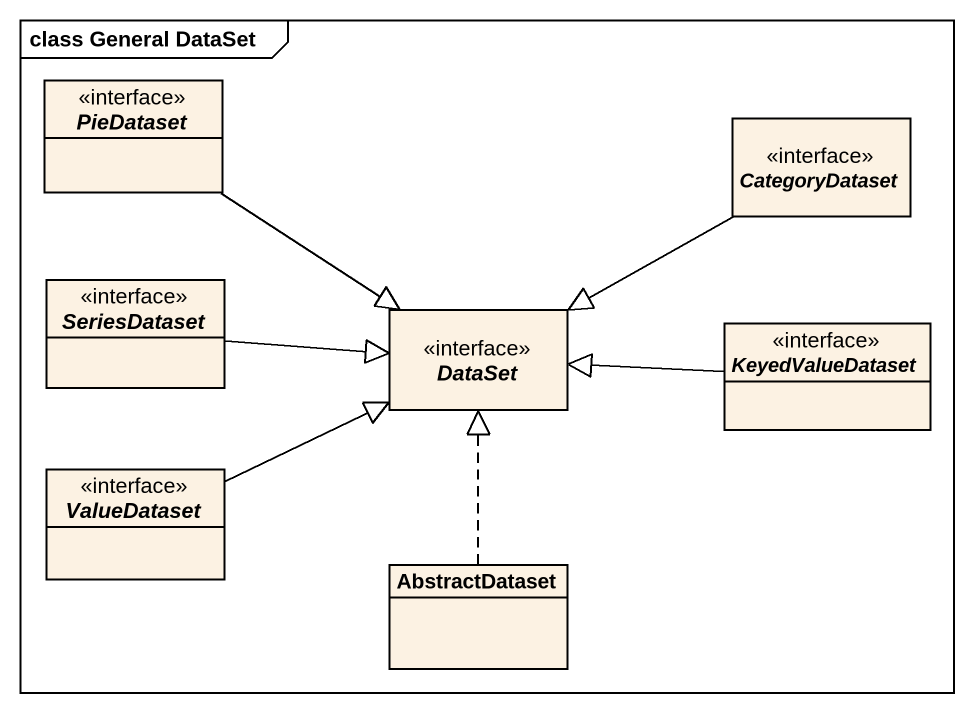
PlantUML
@startuml
mainframe class General DataSet
hide circle
hide empty members
interface PieDataset <<interface>>
interface CategoryDataset <<interface>>
interface SeriesDataset <<interface>>
interface DataSet <<interface>>
interface KeyedValueDataset <<interface>>
interface ValueDataset <<interface>>
class AbstractDataset
PieDataset --|> DataSet
CategoryDataset -left-|> DataSet
SeriesDataset -right-|> DataSet
KeyedValueDataset -left-|> DataSet
ValueDataset -right-|> DataSet
AbstractDataset .up.|> DataSet
@enduml
